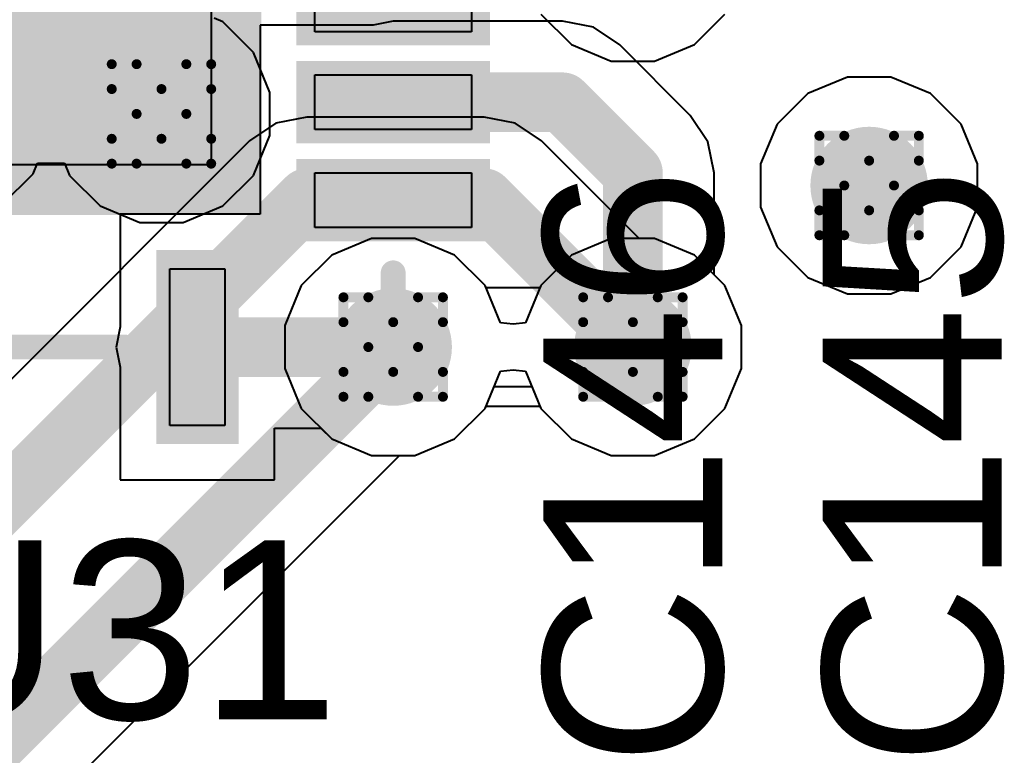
# Model space of a CAD drawing. Header units: inches. Extents: x -11 to 5379, y 0 to 5429.
# Drawn here: x 330.86 to 335.89, y 14.27 to 18.03 of the extents above; entities that cross this region are included whole.
import ezdxf

# ---------------------------------------------------------------- set-up
doc = ezdxf.new("R2010")
doc.units = ezdxf.units.IN
for name, color, linetype in [('Bottom Layer', 5, 'Continuous'), ('Drill Drawing', 1, 'Continuous'), ('GND', 16, 'Continuous'), ('PWR', 76, 'Continuous'), ('Top Layer', 1, 'Continuous'), ('Top Overlay', 2, 'Continuous'), ('Top Paste', 8, 'Continuous'), ('Top Solder', 216, 'Continuous'), ('Via Holes', 16, 'Continuous')]:
    doc.layers.add(name, color=color, linetype=linetype)
doc.styles.add('Arial', font='', dxfattribs={"height": 0.2})
doc.styles.get('Arial').set_extended_font_data('Arial')

# ---------------------------------------------------------------- blocks, each defined once
blk = doc.blocks.new('14_VQFN__3_5_3_5__95')
at = {"layer": 'Top Layer'}
for points in [[(-1.14, 2.1751), (-0.86, 2.1751), (-0.86, 1.3251), (-1.14, 1.3251)], [(-0.6399, 2.1751), (-0.3599, 2.1751), (-0.3599, 1.3251), (-0.6399, 1.3251)], [(-0.14, 2.1751), (0.14, 2.1751), (0.14, 1.3251), (-0.14, 1.3251)], [(0.3601, 2.1751), (0.6401, 2.1751), (0.6401, 1.3251), (0.3601, 1.3251)], [(0.86, 2.1751), (1.14, 2.1751), (1.14, 1.3251), (0.86, 1.3251)], [(1.025, -1.025), (-1.025, -1.025), (-1.025, 1.025), (1.025, 1.025)], [(-2.1751, 0.6101), (-2.1751, 0.8901), (-1.3251, 0.8901), (-1.3251, 0.6101)], [(2.1751, 0.8901), (2.1751, 0.6101), (1.3251, 0.6101), (1.3251, 0.8901)], [(-1.3251, -0.6101), (-1.3251, -0.8901), (-2.1751, -0.8901), (-2.1751, -0.6101)], [(2.1751, -0.6101), (2.1751, -0.8901), (1.3251, -0.8901), (1.3251, -0.6101)], [(-0.8585, -2.1751), (-1.1385, -2.1751), (-1.1385, -1.3251), (-0.8585, -1.3251)], [(-0.3583, -2.1751), (-0.6384, -2.1751), (-0.6384, -1.3251), (-0.3583, -1.3251)], [(0.1415, -2.1751), (-0.1385, -2.1751), (-0.1385, -1.3251), (0.1415, -1.3251)], [(0.6417, -2.1751), (0.3616, -2.1751), (0.3616, -1.3251), (0.6417, -1.3251)], [(1.1415, -2.1751), (0.8615, -2.1751), (0.8615, -1.3251), (1.1415, -1.3251)]]:
    blk.add_hatch(color=1, dxfattribs=at).paths.add_polyline_path(points)
at = {"layer": 'Top Solder'}
for points in [[(-1.21, 2.2451), (-0.79, 2.2451), (-0.79, 1.2551), (-1.21, 1.2551)], [(-0.7099, 2.2451), (-0.2899, 2.2451), (-0.2899, 1.2551), (-0.7099, 1.2551)], [(-0.21, 2.2451), (0.21, 2.2451), (0.21, 1.2551), (-0.21, 1.2551)], [(0.2901, 2.2451), (0.7101, 2.2451), (0.7101, 1.2551), (0.2901, 1.2551)], [(0.79, 2.2451), (1.21, 2.2451), (1.21, 1.2551), (0.79, 1.2551)], [(1.0758, -1.0758), (-1.0758, -1.0758), (-1.0758, 1.0758), (1.0758, 1.0758)], [(-2.2451, 0.5401), (-2.2451, 0.9601), (-1.2551, 0.9601), (-1.2551, 0.5401)], [(2.2451, 0.9601), (2.2451, 0.5401), (1.2551, 0.5401), (1.2551, 0.9601)], [(-1.2551, -0.5401), (-1.2551, -0.9601), (-2.2451, -0.9601), (-2.2451, -0.5401)], [(2.2451, -0.5401), (2.2451, -0.9601), (1.2551, -0.9601), (1.2551, -0.5401)], [(-0.7885, -2.2451), (-1.2085, -2.2451), (-1.2085, -1.2551), (-0.7885, -1.2551)], [(-0.2883, -2.2451), (-0.7084, -2.2451), (-0.7084, -1.2551), (-0.2883, -1.2551)], [(0.2115, -2.2451), (-0.2085, -2.2451), (-0.2085, -1.2551), (0.2115, -1.2551)], [(0.7117, -2.2451), (0.2916, -2.2451), (0.2916, -1.2551), (0.7117, -1.2551)], [(1.2115, -2.2451), (0.7915, -2.2451), (0.7915, -1.2551), (1.2115, -1.2551)]]:
    blk.add_hatch(color=216, dxfattribs=at).paths.add_polyline_path(points)
at = {"layer": 'Top Overlay'}
for points in [[(-1.75, 1.1212, 0.127, 0.127, 0), (-1.75, 1.75, 0.127, 0.127, 0)], [(-1.3711, 1.75, 0.127, 0.127, 0), (-1.75, 1.75, 0.127, 0.127, 0)], [(1.75, 1.75, 0.127, 0.127, 0), (1.3711, 1.75, 0.127, 0.127, 0)], [(1.75, 1.1212, 0.127, 0.127, 0), (1.75, 1.75, 0.127, 0.127, 0)], [(-1.75, -0.3768, 0.127, 0.127, 0), (-1.75, 0.3789, 0.127, 0.127, 0)], [(1.75, -0.3788, 0.127, 0.127, 0), (1.75, 0.3789, 0.127, 0.127, 0)], [(-2.2835, -0.7247, 0.127, 0.127, 0), (-2.3597, -0.6485, 0.127, 0.127, 0)], [(-2.3597, -0.8009, 0.127, 0.127, 0), (-2.3597, -0.6485, 0.127, 0.127, 0)], [(-2.3597, -0.8009, 0.127, 0.127, 0), (-2.2835, -0.7247, 0.127, 0.127, 0)], [(-1.75, -1.75, 0.127, 0.127, 0), (-1.75, -1.1191, 0.127, 0.127, 0)], [(1.75, -1.75, 0.127, 0.127, 0), (1.75, -1.1211, 0.127, 0.127, 0)], [(-1.7501, -1.7501, 0.127, 0.127, 0), (-1.75, -1.75, 0.127, 0.127, 0)], [(-1.3696, -1.7501, 0.127, 0.127, 0), (-1.7501, -1.7501, 0.127, 0.127, 0)], [(1.75, -1.7501, 0.127, 0.127, 0), (1.3727, -1.7501, 0.127, 0.127, 0)], [(1.75, -1.7501, 0.127, 0.127, 0), (1.75, -1.75, 0.127, 0.127, 0)]]:
    blk.add_lwpolyline(points, format="xyseb", dxfattribs=at)
for points in [[(-1.7818, 1.75, 0.0635, 0.0635, 1), (-1.7183, 1.75, 0.0635, 0.0635, 1)], [(-1.7818, 1.75, 0.0635, 0.0635, 1), (-1.7183, 1.75, 0.0635, 0.0635, 1)], [(-1.4029, 1.75, 0.0635, 0.0635, 1), (-1.3394, 1.75, 0.0635, 0.0635, 1)], [(1.3394, 1.75, 0.0635, 0.0635, 1), (1.4029, 1.75, 0.0635, 0.0635, 1)], [(1.7183, 1.75, 0.0635, 0.0635, 1), (1.7818, 1.75, 0.0635, 0.0635, 1)], [(1.7183, 1.75, 0.0635, 0.0635, 1), (1.7818, 1.75, 0.0635, 0.0635, 1)], [(-1.7818, 1.1212, 0.0635, 0.0635, 1), (-1.7183, 1.1212, 0.0635, 0.0635, 1)], [(1.7183, 1.1212, 0.0635, 0.0635, 1), (1.7818, 1.1212, 0.0635, 0.0635, 1)], [(-1.7818, 0.3789, 0.0635, 0.0635, 1), (-1.7183, 0.3789, 0.0635, 0.0635, 1)], [(1.7183, 0.3789, 0.0635, 0.0635, 1), (1.7818, 0.3789, 0.0635, 0.0635, 1)], [(-1.7818, -0.3768, 0.0635, 0.0635, 1), (-1.7183, -0.3768, 0.0635, 0.0635, 1)], [(1.7183, -0.3788, 0.0635, 0.0635, 1), (1.7818, -0.3788, 0.0635, 0.0635, 1)], [(-2.3914, -0.6485, 0.0635, 0.0635, 1), (-2.3279, -0.6485, 0.0635, 0.0635, 1)], [(-2.3914, -0.6485, 0.0635, 0.0635, 1), (-2.3279, -0.6485, 0.0635, 0.0635, 1)], [(-2.3152, -0.7247, 0.0635, 0.0635, 1), (-2.2517, -0.7247, 0.0635, 0.0635, 1)], [(-2.3152, -0.7247, 0.0635, 0.0635, 1), (-2.2517, -0.7247, 0.0635, 0.0635, 1)], [(-2.3914, -0.8009, 0.0635, 0.0635, 1), (-2.3279, -0.8009, 0.0635, 0.0635, 1)], [(-2.3914, -0.8009, 0.0635, 0.0635, 1), (-2.3279, -0.8009, 0.0635, 0.0635, 1)], [(-1.7818, -1.1191, 0.0635, 0.0635, 1), (-1.7183, -1.1191, 0.0635, 0.0635, 1)], [(1.7183, -1.1211, 0.0635, 0.0635, 1), (1.7818, -1.1211, 0.0635, 0.0635, 1)], [(-1.7818, -1.7501, 0.0635, 0.0635, 1), (-1.7183, -1.7501, 0.0635, 0.0635, 1)], [(-1.7818, -1.7501, 0.0635, 0.0635, 1), (-1.7183, -1.7501, 0.0635, 0.0635, 1)], [(-1.7818, -1.75, 0.0635, 0.0635, 1), (-1.7183, -1.75, 0.0635, 0.0635, 1)], [(-1.7818, -1.75, 0.0635, 0.0635, 1), (-1.7183, -1.75, 0.0635, 0.0635, 1)], [(-1.4014, -1.7501, 0.0635, 0.0635, 1), (-1.3379, -1.7501, 0.0635, 0.0635, 1)], [(1.3409, -1.7501, 0.0635, 0.0635, 1), (1.4044, -1.7501, 0.0635, 0.0635, 1)], [(1.7183, -1.75, 0.0635, 0.0635, 1), (1.7818, -1.75, 0.0635, 0.0635, 1)], [(1.7183, -1.75, 0.0635, 0.0635, 1), (1.7818, -1.75, 0.0635, 0.0635, 1)], [(1.7182, -1.7501, 0.0635, 0.0635, 1), (1.7817, -1.7501, 0.0635, 0.0635, 1)], [(1.7182, -1.7501, 0.0635, 0.0635, 1), (1.7817, -1.7501, 0.0635, 0.0635, 1)]]:
    blk.add_lwpolyline(points, format="xyseb", close=True, dxfattribs=at)
at = {"layer": 'Top Paste'}
for p, q in [((-1.14, 2.15), (-1.14, 2.15)), ((-1.14, 2.15), (-0.86, 2.15)), ((-1.14, 1.35), (-1.14, 2.15)), ((-0.86, 2.15), (-0.86, 1.35)), ((-0.64, 2.15), (-0.64, 2.15)), ((-0.64, 2.15), (-0.36, 2.15)), ((-0.64, 1.35), (-0.64, 2.15)), ((-0.36, 2.15), (-0.36, 1.35)), ((-0.14, 2.15), (-0.14, 2.15)), ((-0.14, 2.15), (0.14, 2.15)), ((-0.14, 1.35), (-0.14, 2.15)), ((0.14, 2.15), (0.14, 1.35)), ((0.36, 2.15), (0.36, 2.15)), ((0.36, 2.15), (0.64, 2.15)), ((0.36, 1.35), (0.36, 2.15)), ((0.64, 2.15), (0.64, 1.35)), ((0.86, 2.15), (0.86, 2.15)), ((0.86, 2.15), (1.14, 2.15)), ((0.86, 1.35), (0.86, 2.15)), ((1.14, 2.15), (1.14, 1.35)), ((-0.86, 1.35), (-1.14, 1.35)), ((-0.36, 1.35), (-0.64, 1.35)), ((0.14, 1.35), (-0.14, 1.35)), ((0.64, 1.35), (0.36, 1.35)), ((1.14, 1.35), (0.86, 1.35)), ((-2.15, 0.61), (-2.15, 0.89)), ((-2.15, 0.89), (-1.35, 0.89)), ((-1.35, 0.89), (-1.35, 0.61)), ((1.35, 0.61), (1.35, 0.89)), ((1.35, 0.89), (2.15, 0.89)), ((2.15, 0.89), (2.15, 0.89)), ((2.15, 0.89), (2.15, 0.61)), ((-0.82, -0.82), (-0.82, 0.82)), ((-0.82, 0.82), (0.82, 0.82)), ((0.82, 0.82), (0.82, -0.82)), ((-2.15, 0.61), (-2.15, 0.61)), ((-1.35, 0.61), (-2.15, 0.61)), ((2.15, 0.61), (1.35, 0.61)), ((-2.15, -0.8899), (-2.15, -0.6099)), ((-2.15, -0.6099), (-1.35, -0.6099)), ((-1.35, -0.6099), (-1.35, -0.6099)), ((-1.35, -0.6099), (-1.35, -0.8899)), ((1.35, -0.89), (1.35, -0.61)), ((1.35, -0.61), (2.15, -0.61)), ((2.15, -0.61), (2.15, -0.61)), ((2.15, -0.61), (2.15, -0.89)), ((0.82, -0.82), (-0.82, -0.82)), ((0.82, -0.82), (0.82, -0.82)), ((-1.35, -0.8899), (-2.15, -0.8899)), ((2.15, -0.89), (1.35, -0.89)), ((-1.1385, -2.15), (-1.1385, -1.35)), ((-1.1385, -1.35), (-0.8585, -1.35)), ((-0.8585, -1.35), (-0.8585, -2.15)), ((-0.6385, -2.15), (-0.6385, -1.35)), ((-0.6385, -1.35), (-0.3585, -1.35)), ((-0.3585, -1.35), (-0.3585, -2.15)), ((-0.1385, -2.15), (-0.1385, -1.35)), ((-0.1385, -1.35), (0.1415, -1.35)), ((0.1415, -1.35), (0.1415, -2.15)), ((0.3615, -2.15), (0.3615, -1.35)), ((0.3615, -1.35), (0.6415, -1.35)), ((0.6415, -1.35), (0.6415, -2.15)), ((0.8615, -2.15), (0.8615, -1.35)), ((0.8615, -1.35), (1.1415, -1.35)), ((1.1415, -1.35), (1.1415, -2.15)), ((-0.8585, -2.15), (-1.1385, -2.15)), ((-0.8585, -2.15), (-0.8585, -2.15)), ((-0.3585, -2.15), (-0.6385, -2.15)), ((-0.3585, -2.15), (-0.3585, -2.15)), ((0.1415, -2.15), (-0.1385, -2.15)), ((0.1415, -2.15), (0.1415, -2.15)), ((0.6415, -2.15), (0.3615, -2.15)), ((0.6415, -2.15), (0.6415, -2.15)), ((1.1415, -2.15), (0.8615, -2.15)), ((1.1415, -2.15), (1.1415, -2.15))]:
    blk.add_line(p, q, dxfattribs=at)

msp = doc.modelspace()

# ---------------------------------------------------------------- hatches: boundary and pattern name
at = {"layer": 'Bottom Layer'}
h = msp.add_hatch(color=5, dxfattribs=at)
edge = h.paths.add_edge_path()
edge.add_arc((331.5864, 17.5449), 0.3, 0, 360)
h = msp.add_hatch(color=5, dxfattribs=at)
edge = h.paths.add_edge_path()
edge.add_arc((335.2007, 17.1793), 0.3, 0, 360)
h = msp.add_hatch(color=5, dxfattribs=at)
edge = h.paths.add_edge_path()
edge.add_arc((332.7699, 16.3544), 0.3, 0, 360)
h = msp.add_hatch(color=5, dxfattribs=at)
edge = h.paths.add_edge_path()
edge.add_arc((333.9942, 16.3544), 0.3, 0, 360)
at = {"layer": 'GND'}
h = msp.add_hatch(color=16, dxfattribs=at)
edge = h.paths.add_edge_path()
edge.add_arc((331.5864, 17.5449), 0.3, 0, 360)
h = msp.add_hatch(color=16, dxfattribs=at)
edge = h.paths.add_edge_path()
edge.add_arc((335.2007, 17.1793), 0.3, 0, 360)
h = msp.add_hatch(color=16, dxfattribs=at)
edge = h.paths.add_edge_path()
edge.add_arc((332.7699, 16.3544), 0.3, 0, 360)
h = msp.add_hatch(color=16, dxfattribs=at)
edge = h.paths.add_edge_path()
edge.add_arc((333.9942, 16.3544), 0.3, 0, 360)
at = {"layer": 'PWR'}
h = msp.add_hatch(color=76, dxfattribs=at)
edge = h.paths.add_edge_path()
edge.add_arc((331.5864, 17.5449), 0.3, 0, 360)
h = msp.add_hatch(color=76, dxfattribs=at)
edge = h.paths.add_edge_path()
edge.add_arc((335.2007, 17.1793), 0.3, 0, 360)
h = msp.add_hatch(color=76, dxfattribs=at)
edge = h.paths.add_edge_path()
edge.add_arc((332.7699, 16.3544), 0.3, 0, 360)
h = msp.add_hatch(color=76, dxfattribs=at)
edge = h.paths.add_edge_path()
edge.add_arc((333.9942, 16.3544), 0.3, 0, 360)
at = {"layer": 'Top Layer'}
h = msp.add_hatch(color=1, dxfattribs=at)
edge = h.paths.add_edge_path()
edge.add_arc((331.5864, 17.5449), 0.3, 0, 360)
h = msp.add_hatch(color=1, dxfattribs=at)
edge = h.paths.add_edge_path()
edge.add_arc((335.2007, 17.1793), 0.3, 0, 360)
h = msp.add_hatch(color=1, dxfattribs=at)
edge = h.paths.add_edge_path()
edge.add_arc((332.7699, 16.3544), 0.3, 0, 360)
h = msp.add_hatch(color=1, dxfattribs=at)
edge = h.paths.add_edge_path()
edge.add_arc((333.9942, 16.3544), 0.3, 0, 360)
at = {"layer": 'Via Holes'}
h = msp.add_hatch(color=7, dxfattribs=at)
edge = h.paths.add_edge_path()
edge.add_arc((331.5864, 17.5449), 0.15, 0, 360)
h = msp.add_hatch(color=7, dxfattribs=at)
edge = h.paths.add_edge_path()
edge.add_arc((335.2007, 17.1793), 0.15, 0, 360)
h = msp.add_hatch(color=7, dxfattribs=at)
edge = h.paths.add_edge_path()
edge.add_arc((332.7699, 16.3544), 0.15, 0, 360)
h = msp.add_hatch(color=7, dxfattribs=at)
edge = h.paths.add_edge_path()
edge.add_arc((333.9942, 16.3544), 0.15, 0, 360)

# ---------------------------------------------------------------- linework, layer by layer
at = {"layer": 'Bottom Layer'}
for p, q in [((332.3293, 17.5287), (332.1707, 17.4972)), ((333.2343, 17.5287), (332.3293, 17.5287)), ((333.3929, 17.4972), (333.2343, 17.5287)), ((332.1707, 17.4972), (332.0363, 17.4074)), ((333.5273, 17.4074), (333.3929, 17.4972)), ((332.0363, 17.4074), (329.988, 15.3591)), ((334.0262, 16.9084), (333.5273, 17.4074)), ((334.1044, 16.9084), (334.0262, 16.9084)), ((334.308, 16.8241), (334.1044, 16.9084)), ((334.4639, 16.6683), (334.308, 16.8241)), ((334.5482, 16.4646), (334.4639, 16.6683)), ((334.5482, 16.2442), (334.5482, 16.4646)), ((334.4639, 16.0406), (334.5482, 16.2442)), ((333.2395, 16.0406), (333.2858, 16.1524)), ((333.2858, 16.1524), (333.4783, 16.1524)), ((333.4783, 16.1524), (333.5246, 16.0406)), ((333.0837, 15.8848), (333.2395, 16.0406)), ((333.5246, 16.0406), (333.6804, 15.8848)), ((334.308, 15.8848), (334.4639, 16.0406)), ((332.8801, 15.8004), (333.0837, 15.8848)), ((333.6804, 15.8848), (333.884, 15.8004)), ((334.1044, 15.8004), (334.308, 15.8848)), ((330.5387, 13.5373), (332.8019, 15.8004)), ((332.8019, 15.8004), (332.8801, 15.8004)), ((333.884, 15.8004), (334.1044, 15.8004))]:
    msp.add_line(p, q, dxfattribs=at)
for points in [[(329.7305, 14.5156, 0.3048, 0.3048, 0), (332.3293, 17.1144, 0.3048, 0.3048, 0)], [(332.3293, 17.1144, 0.3048, 0.3048, 0), (333.2343, 17.1144, 0.3048, 0.3048, 0)], [(333.2343, 17.1144, 0.3048, 0.3048, 0), (333.9942, 16.3544, 0.3048, 0.3048, 0)], [(330.2457, 13.8303, 0.3048, 0.3048, 0), (332.7699, 16.3544, 0.3048, 0.3048, 0)]]:
    msp.add_lwpolyline(points, format="xyseb", dxfattribs=at)
for points in [[(332.2531, 17.1144, 0.1524, 0.1524, 1), (332.4055, 17.1144, 0.1524, 0.1524, 1)], [(332.2531, 17.1144, 0.1524, 0.1524, 1), (332.4055, 17.1144, 0.1524, 0.1524, 1)], [(333.1581, 17.1144, 0.1524, 0.1524, 1), (333.3105, 17.1144, 0.1524, 0.1524, 1)], [(333.1581, 17.1144, 0.1524, 0.1524, 1), (333.3105, 17.1144, 0.1524, 0.1524, 1)], [(332.6937, 16.3544, 0.1524, 0.1524, 1), (332.8461, 16.3544, 0.1524, 0.1524, 1)], [(333.918, 16.3544, 0.1524, 0.1524, 1), (334.0704, 16.3544, 0.1524, 0.1524, 1)]]:
    msp.add_lwpolyline(points, format="xyseb", close=True, dxfattribs=at)
at = {"layer": 'Drill Drawing'}
for points in [[(331.3324, 17.6719, 0.0508, 0.0508, 0), (331.3324, 17.7989, 0.0508, 0.0508, 0)], [(331.3324, 17.7989, 0.0508, 0.0508, 0), (331.4594, 17.7989, 0.0508, 0.0508, 0)], [(331.4594, 17.7989, 0.0508, 0.0508, 0), (331.5864, 17.6719, 0.0508, 0.0508, 0)], [(331.5864, 17.6719, 0.0508, 0.0508, 0), (331.7134, 17.7989, 0.0508, 0.0508, 0)], [(331.7134, 17.7989, 0.0508, 0.0508, 0), (331.8404, 17.7989, 0.0508, 0.0508, 0)], [(331.8404, 17.6719, 0.0508, 0.0508, 0), (331.8404, 17.7989, 0.0508, 0.0508, 0)], [(331.3324, 17.6719, 0.0508, 0.0508, 0), (331.4594, 17.5449, 0.0508, 0.0508, 0)], [(331.7134, 17.5449, 0.0508, 0.0508, 0), (331.8404, 17.6719, 0.0508, 0.0508, 0)], [(331.3324, 17.4179, 0.0508, 0.0508, 0), (331.4594, 17.5449, 0.0508, 0.0508, 0)], [(331.7134, 17.5449, 0.0508, 0.0508, 0), (331.8404, 17.4179, 0.0508, 0.0508, 0)], [(334.9467, 17.3063, 0.0508, 0.0508, 0), (334.9467, 17.4333, 0.0508, 0.0508, 0)], [(334.9467, 17.4333, 0.0508, 0.0508, 0), (335.0737, 17.4333, 0.0508, 0.0508, 0)], [(335.0737, 17.4333, 0.0508, 0.0508, 0), (335.2007, 17.3063, 0.0508, 0.0508, 0)], [(335.2007, 17.3063, 0.0508, 0.0508, 0), (335.3277, 17.4333, 0.0508, 0.0508, 0)], [(335.3277, 17.4333, 0.0508, 0.0508, 0), (335.4547, 17.4333, 0.0508, 0.0508, 0)], [(335.4547, 17.3063, 0.0508, 0.0508, 0), (335.4547, 17.4333, 0.0508, 0.0508, 0)], [(331.3324, 17.2909, 0.0508, 0.0508, 0), (331.3324, 17.4179, 0.0508, 0.0508, 0)], [(331.4594, 17.2909, 0.0508, 0.0508, 0), (331.5864, 17.4179, 0.0508, 0.0508, 0)], [(331.5864, 17.4179, 0.0508, 0.0508, 0), (331.7134, 17.2909, 0.0508, 0.0508, 0)], [(331.8404, 17.2909, 0.0508, 0.0508, 0), (331.8404, 17.4179, 0.0508, 0.0508, 0)], [(331.3324, 17.2909, 0.0508, 0.0508, 0), (331.4594, 17.2909, 0.0508, 0.0508, 0)], [(331.7134, 17.2909, 0.0508, 0.0508, 0), (331.8404, 17.2909, 0.0508, 0.0508, 0)], [(334.9467, 17.3063, 0.0508, 0.0508, 0), (335.0737, 17.1793, 0.0508, 0.0508, 0)], [(335.3277, 17.1793, 0.0508, 0.0508, 0), (335.4547, 17.3063, 0.0508, 0.0508, 0)], [(334.9467, 17.0523, 0.0508, 0.0508, 0), (335.0737, 17.1793, 0.0508, 0.0508, 0)], [(335.3277, 17.1793, 0.0508, 0.0508, 0), (335.4547, 17.0523, 0.0508, 0.0508, 0)], [(334.9467, 16.9253, 0.0508, 0.0508, 0), (334.9467, 17.0523, 0.0508, 0.0508, 0)], [(335.0737, 16.9253, 0.0508, 0.0508, 0), (335.2007, 17.0523, 0.0508, 0.0508, 0)], [(335.2007, 17.0523, 0.0508, 0.0508, 0), (335.3277, 16.9253, 0.0508, 0.0508, 0)], [(335.4547, 16.9253, 0.0508, 0.0508, 0), (335.4547, 17.0523, 0.0508, 0.0508, 0)], [(334.9467, 16.9253, 0.0508, 0.0508, 0), (335.0737, 16.9253, 0.0508, 0.0508, 0)], [(335.3277, 16.9253, 0.0508, 0.0508, 0), (335.4547, 16.9253, 0.0508, 0.0508, 0)], [(332.5159, 16.4814, 0.0508, 0.0508, 0), (332.5159, 16.6084, 0.0508, 0.0508, 0)], [(332.5159, 16.6084, 0.0508, 0.0508, 0), (332.6429, 16.6084, 0.0508, 0.0508, 0)], [(332.6429, 16.6084, 0.0508, 0.0508, 0), (332.7699, 16.4814, 0.0508, 0.0508, 0)], [(332.7699, 16.4814, 0.0508, 0.0508, 0), (332.8969, 16.6084, 0.0508, 0.0508, 0)], [(332.8969, 16.6084, 0.0508, 0.0508, 0), (333.0239, 16.6084, 0.0508, 0.0508, 0)], [(333.0239, 16.4814, 0.0508, 0.0508, 0), (333.0239, 16.6084, 0.0508, 0.0508, 0)], [(333.7402, 16.4814, 0.0508, 0.0508, 0), (333.7402, 16.6084, 0.0508, 0.0508, 0)], [(333.7402, 16.6084, 0.0508, 0.0508, 0), (333.8672, 16.6084, 0.0508, 0.0508, 0)], [(333.8672, 16.6084, 0.0508, 0.0508, 0), (333.9942, 16.4814, 0.0508, 0.0508, 0)], [(333.9942, 16.4814, 0.0508, 0.0508, 0), (334.1212, 16.6084, 0.0508, 0.0508, 0)], [(334.1212, 16.6084, 0.0508, 0.0508, 0), (334.2482, 16.6084, 0.0508, 0.0508, 0)], [(334.2482, 16.4814, 0.0508, 0.0508, 0), (334.2482, 16.6084, 0.0508, 0.0508, 0)], [(332.5159, 16.4814, 0.0508, 0.0508, 0), (332.6429, 16.3544, 0.0508, 0.0508, 0)], [(332.8969, 16.3544, 0.0508, 0.0508, 0), (333.0239, 16.4814, 0.0508, 0.0508, 0)], [(333.7402, 16.4814, 0.0508, 0.0508, 0), (333.8672, 16.3544, 0.0508, 0.0508, 0)], [(334.1212, 16.3544, 0.0508, 0.0508, 0), (334.2482, 16.4814, 0.0508, 0.0508, 0)], [(332.5159, 16.2274, 0.0508, 0.0508, 0), (332.6429, 16.3544, 0.0508, 0.0508, 0)], [(332.8969, 16.3544, 0.0508, 0.0508, 0), (333.0239, 16.2274, 0.0508, 0.0508, 0)], [(333.7402, 16.2274, 0.0508, 0.0508, 0), (333.8672, 16.3544, 0.0508, 0.0508, 0)], [(334.1212, 16.3544, 0.0508, 0.0508, 0), (334.2482, 16.2274, 0.0508, 0.0508, 0)], [(332.5159, 16.1004, 0.0508, 0.0508, 0), (332.5159, 16.2274, 0.0508, 0.0508, 0)], [(332.6429, 16.1004, 0.0508, 0.0508, 0), (332.7699, 16.2274, 0.0508, 0.0508, 0)], [(332.7699, 16.2274, 0.0508, 0.0508, 0), (332.8969, 16.1004, 0.0508, 0.0508, 0)], [(333.0239, 16.1004, 0.0508, 0.0508, 0), (333.0239, 16.2274, 0.0508, 0.0508, 0)], [(333.7402, 16.1004, 0.0508, 0.0508, 0), (333.7402, 16.2274, 0.0508, 0.0508, 0)], [(333.8672, 16.1004, 0.0508, 0.0508, 0), (333.9942, 16.2274, 0.0508, 0.0508, 0)], [(333.9942, 16.2274, 0.0508, 0.0508, 0), (334.1212, 16.1004, 0.0508, 0.0508, 0)], [(334.2482, 16.1004, 0.0508, 0.0508, 0), (334.2482, 16.2274, 0.0508, 0.0508, 0)], [(332.5159, 16.1004, 0.0508, 0.0508, 0), (332.6429, 16.1004, 0.0508, 0.0508, 0)], [(332.8969, 16.1004, 0.0508, 0.0508, 0), (333.0239, 16.1004, 0.0508, 0.0508, 0)], [(333.7402, 16.1004, 0.0508, 0.0508, 0), (333.8672, 16.1004, 0.0508, 0.0508, 0)], [(334.1212, 16.1004, 0.0508, 0.0508, 0), (334.2482, 16.1004, 0.0508, 0.0508, 0)]]:
    msp.add_lwpolyline(points, format="xyseb", dxfattribs=at)
for points in [[(331.3197, 17.7989, 0.0254, 0.0254, 1), (331.3451, 17.7989, 0.0254, 0.0254, 1)], [(331.3197, 17.7989, 0.0254, 0.0254, 1), (331.3451, 17.7989, 0.0254, 0.0254, 1)], [(331.4467, 17.7989, 0.0254, 0.0254, 1), (331.4721, 17.7989, 0.0254, 0.0254, 1)], [(331.4467, 17.7989, 0.0254, 0.0254, 1), (331.4721, 17.7989, 0.0254, 0.0254, 1)], [(331.7007, 17.7989, 0.0254, 0.0254, 1), (331.7261, 17.7989, 0.0254, 0.0254, 1)], [(331.7007, 17.7989, 0.0254, 0.0254, 1), (331.7261, 17.7989, 0.0254, 0.0254, 1)], [(331.8277, 17.7989, 0.0254, 0.0254, 1), (331.8531, 17.7989, 0.0254, 0.0254, 1)], [(331.8277, 17.7989, 0.0254, 0.0254, 1), (331.8531, 17.7989, 0.0254, 0.0254, 1)], [(331.3197, 17.6719, 0.0254, 0.0254, 1), (331.3451, 17.6719, 0.0254, 0.0254, 1)], [(331.3197, 17.6719, 0.0254, 0.0254, 1), (331.3451, 17.6719, 0.0254, 0.0254, 1)], [(331.5737, 17.6719, 0.0254, 0.0254, 1), (331.5991, 17.6719, 0.0254, 0.0254, 1)], [(331.5737, 17.6719, 0.0254, 0.0254, 1), (331.5991, 17.6719, 0.0254, 0.0254, 1)], [(331.8277, 17.6719, 0.0254, 0.0254, 1), (331.8531, 17.6719, 0.0254, 0.0254, 1)], [(331.8277, 17.6719, 0.0254, 0.0254, 1), (331.8531, 17.6719, 0.0254, 0.0254, 1)], [(331.4467, 17.5449, 0.0254, 0.0254, 1), (331.4721, 17.5449, 0.0254, 0.0254, 1)], [(331.4467, 17.5449, 0.0254, 0.0254, 1), (331.4721, 17.5449, 0.0254, 0.0254, 1)], [(331.7007, 17.5449, 0.0254, 0.0254, 1), (331.7261, 17.5449, 0.0254, 0.0254, 1)], [(331.7007, 17.5449, 0.0254, 0.0254, 1), (331.7261, 17.5449, 0.0254, 0.0254, 1)], [(334.934, 17.4333, 0.0254, 0.0254, 1), (334.9594, 17.4333, 0.0254, 0.0254, 1)], [(334.934, 17.4333, 0.0254, 0.0254, 1), (334.9594, 17.4333, 0.0254, 0.0254, 1)], [(335.061, 17.4333, 0.0254, 0.0254, 1), (335.0864, 17.4333, 0.0254, 0.0254, 1)], [(335.061, 17.4333, 0.0254, 0.0254, 1), (335.0864, 17.4333, 0.0254, 0.0254, 1)], [(335.315, 17.4333, 0.0254, 0.0254, 1), (335.3404, 17.4333, 0.0254, 0.0254, 1)], [(335.315, 17.4333, 0.0254, 0.0254, 1), (335.3404, 17.4333, 0.0254, 0.0254, 1)], [(335.442, 17.4333, 0.0254, 0.0254, 1), (335.4674, 17.4333, 0.0254, 0.0254, 1)], [(335.442, 17.4333, 0.0254, 0.0254, 1), (335.4674, 17.4333, 0.0254, 0.0254, 1)], [(331.3197, 17.4179, 0.0254, 0.0254, 1), (331.3451, 17.4179, 0.0254, 0.0254, 1)], [(331.3197, 17.4179, 0.0254, 0.0254, 1), (331.3451, 17.4179, 0.0254, 0.0254, 1)], [(331.5737, 17.4179, 0.0254, 0.0254, 1), (331.5991, 17.4179, 0.0254, 0.0254, 1)], [(331.5737, 17.4179, 0.0254, 0.0254, 1), (331.5991, 17.4179, 0.0254, 0.0254, 1)], [(331.8277, 17.4179, 0.0254, 0.0254, 1), (331.8531, 17.4179, 0.0254, 0.0254, 1)], [(331.8277, 17.4179, 0.0254, 0.0254, 1), (331.8531, 17.4179, 0.0254, 0.0254, 1)], [(331.3197, 17.2909, 0.0254, 0.0254, 1), (331.3451, 17.2909, 0.0254, 0.0254, 1)], [(331.3197, 17.2909, 0.0254, 0.0254, 1), (331.3451, 17.2909, 0.0254, 0.0254, 1)], [(331.4467, 17.2909, 0.0254, 0.0254, 1), (331.4721, 17.2909, 0.0254, 0.0254, 1)], [(331.4467, 17.2909, 0.0254, 0.0254, 1), (331.4721, 17.2909, 0.0254, 0.0254, 1)], [(331.7007, 17.2909, 0.0254, 0.0254, 1), (331.7261, 17.2909, 0.0254, 0.0254, 1)], [(331.7007, 17.2909, 0.0254, 0.0254, 1), (331.7261, 17.2909, 0.0254, 0.0254, 1)], [(331.8277, 17.2909, 0.0254, 0.0254, 1), (331.8531, 17.2909, 0.0254, 0.0254, 1)], [(331.8277, 17.2909, 0.0254, 0.0254, 1), (331.8531, 17.2909, 0.0254, 0.0254, 1)], [(334.934, 17.3063, 0.0254, 0.0254, 1), (334.9594, 17.3063, 0.0254, 0.0254, 1)], [(334.934, 17.3063, 0.0254, 0.0254, 1), (334.9594, 17.3063, 0.0254, 0.0254, 1)], [(335.188, 17.3063, 0.0254, 0.0254, 1), (335.2134, 17.3063, 0.0254, 0.0254, 1)], [(335.188, 17.3063, 0.0254, 0.0254, 1), (335.2134, 17.3063, 0.0254, 0.0254, 1)], [(335.442, 17.3063, 0.0254, 0.0254, 1), (335.4674, 17.3063, 0.0254, 0.0254, 1)], [(335.442, 17.3063, 0.0254, 0.0254, 1), (335.4674, 17.3063, 0.0254, 0.0254, 1)], [(335.061, 17.1793, 0.0254, 0.0254, 1), (335.0864, 17.1793, 0.0254, 0.0254, 1)], [(335.061, 17.1793, 0.0254, 0.0254, 1), (335.0864, 17.1793, 0.0254, 0.0254, 1)], [(335.315, 17.1793, 0.0254, 0.0254, 1), (335.3404, 17.1793, 0.0254, 0.0254, 1)], [(335.315, 17.1793, 0.0254, 0.0254, 1), (335.3404, 17.1793, 0.0254, 0.0254, 1)], [(334.934, 17.0523, 0.0254, 0.0254, 1), (334.9594, 17.0523, 0.0254, 0.0254, 1)], [(334.934, 17.0523, 0.0254, 0.0254, 1), (334.9594, 17.0523, 0.0254, 0.0254, 1)], [(335.188, 17.0523, 0.0254, 0.0254, 1), (335.2134, 17.0523, 0.0254, 0.0254, 1)], [(335.188, 17.0523, 0.0254, 0.0254, 1), (335.2134, 17.0523, 0.0254, 0.0254, 1)], [(335.442, 17.0523, 0.0254, 0.0254, 1), (335.4674, 17.0523, 0.0254, 0.0254, 1)], [(335.442, 17.0523, 0.0254, 0.0254, 1), (335.4674, 17.0523, 0.0254, 0.0254, 1)], [(334.934, 16.9253, 0.0254, 0.0254, 1), (334.9594, 16.9253, 0.0254, 0.0254, 1)], [(334.934, 16.9253, 0.0254, 0.0254, 1), (334.9594, 16.9253, 0.0254, 0.0254, 1)], [(335.061, 16.9253, 0.0254, 0.0254, 1), (335.0864, 16.9253, 0.0254, 0.0254, 1)], [(335.061, 16.9253, 0.0254, 0.0254, 1), (335.0864, 16.9253, 0.0254, 0.0254, 1)], [(335.315, 16.9253, 0.0254, 0.0254, 1), (335.3404, 16.9253, 0.0254, 0.0254, 1)], [(335.315, 16.9253, 0.0254, 0.0254, 1), (335.3404, 16.9253, 0.0254, 0.0254, 1)], [(335.442, 16.9253, 0.0254, 0.0254, 1), (335.4674, 16.9253, 0.0254, 0.0254, 1)], [(335.442, 16.9253, 0.0254, 0.0254, 1), (335.4674, 16.9253, 0.0254, 0.0254, 1)], [(332.5032, 16.6084, 0.0254, 0.0254, 1), (332.5286, 16.6084, 0.0254, 0.0254, 1)], [(332.5032, 16.6084, 0.0254, 0.0254, 1), (332.5286, 16.6084, 0.0254, 0.0254, 1)], [(332.6302, 16.6084, 0.0254, 0.0254, 1), (332.6556, 16.6084, 0.0254, 0.0254, 1)], [(332.6302, 16.6084, 0.0254, 0.0254, 1), (332.6556, 16.6084, 0.0254, 0.0254, 1)], [(332.8842, 16.6084, 0.0254, 0.0254, 1), (332.9096, 16.6084, 0.0254, 0.0254, 1)], [(332.8842, 16.6084, 0.0254, 0.0254, 1), (332.9096, 16.6084, 0.0254, 0.0254, 1)], [(333.0112, 16.6084, 0.0254, 0.0254, 1), (333.0366, 16.6084, 0.0254, 0.0254, 1)], [(333.0112, 16.6084, 0.0254, 0.0254, 1), (333.0366, 16.6084, 0.0254, 0.0254, 1)], [(333.7275, 16.6084, 0.0254, 0.0254, 1), (333.7529, 16.6084, 0.0254, 0.0254, 1)], [(333.7275, 16.6084, 0.0254, 0.0254, 1), (333.7529, 16.6084, 0.0254, 0.0254, 1)], [(333.8545, 16.6084, 0.0254, 0.0254, 1), (333.8799, 16.6084, 0.0254, 0.0254, 1)], [(333.8545, 16.6084, 0.0254, 0.0254, 1), (333.8799, 16.6084, 0.0254, 0.0254, 1)], [(334.1085, 16.6084, 0.0254, 0.0254, 1), (334.1339, 16.6084, 0.0254, 0.0254, 1)], [(334.1085, 16.6084, 0.0254, 0.0254, 1), (334.1339, 16.6084, 0.0254, 0.0254, 1)], [(334.2355, 16.6084, 0.0254, 0.0254, 1), (334.2609, 16.6084, 0.0254, 0.0254, 1)], [(334.2355, 16.6084, 0.0254, 0.0254, 1), (334.2609, 16.6084, 0.0254, 0.0254, 1)], [(332.5032, 16.4814, 0.0254, 0.0254, 1), (332.5286, 16.4814, 0.0254, 0.0254, 1)], [(332.5032, 16.4814, 0.0254, 0.0254, 1), (332.5286, 16.4814, 0.0254, 0.0254, 1)], [(332.7572, 16.4814, 0.0254, 0.0254, 1), (332.7826, 16.4814, 0.0254, 0.0254, 1)], [(332.7572, 16.4814, 0.0254, 0.0254, 1), (332.7826, 16.4814, 0.0254, 0.0254, 1)], [(333.0112, 16.4814, 0.0254, 0.0254, 1), (333.0366, 16.4814, 0.0254, 0.0254, 1)], [(333.0112, 16.4814, 0.0254, 0.0254, 1), (333.0366, 16.4814, 0.0254, 0.0254, 1)], [(333.7275, 16.4814, 0.0254, 0.0254, 1), (333.7529, 16.4814, 0.0254, 0.0254, 1)], [(333.7275, 16.4814, 0.0254, 0.0254, 1), (333.7529, 16.4814, 0.0254, 0.0254, 1)], [(333.9815, 16.4814, 0.0254, 0.0254, 1), (334.0069, 16.4814, 0.0254, 0.0254, 1)], [(333.9815, 16.4814, 0.0254, 0.0254, 1), (334.0069, 16.4814, 0.0254, 0.0254, 1)], [(334.2355, 16.4814, 0.0254, 0.0254, 1), (334.2609, 16.4814, 0.0254, 0.0254, 1)], [(334.2355, 16.4814, 0.0254, 0.0254, 1), (334.2609, 16.4814, 0.0254, 0.0254, 1)], [(332.6302, 16.3544, 0.0254, 0.0254, 1), (332.6556, 16.3544, 0.0254, 0.0254, 1)], [(332.6302, 16.3544, 0.0254, 0.0254, 1), (332.6556, 16.3544, 0.0254, 0.0254, 1)], [(332.8842, 16.3544, 0.0254, 0.0254, 1), (332.9096, 16.3544, 0.0254, 0.0254, 1)], [(332.8842, 16.3544, 0.0254, 0.0254, 1), (332.9096, 16.3544, 0.0254, 0.0254, 1)], [(333.8545, 16.3544, 0.0254, 0.0254, 1), (333.8799, 16.3544, 0.0254, 0.0254, 1)], [(333.8545, 16.3544, 0.0254, 0.0254, 1), (333.8799, 16.3544, 0.0254, 0.0254, 1)], [(334.1085, 16.3544, 0.0254, 0.0254, 1), (334.1339, 16.3544, 0.0254, 0.0254, 1)], [(334.1085, 16.3544, 0.0254, 0.0254, 1), (334.1339, 16.3544, 0.0254, 0.0254, 1)], [(332.5032, 16.2274, 0.0254, 0.0254, 1), (332.5286, 16.2274, 0.0254, 0.0254, 1)], [(332.5032, 16.2274, 0.0254, 0.0254, 1), (332.5286, 16.2274, 0.0254, 0.0254, 1)], [(332.7572, 16.2274, 0.0254, 0.0254, 1), (332.7826, 16.2274, 0.0254, 0.0254, 1)], [(332.7572, 16.2274, 0.0254, 0.0254, 1), (332.7826, 16.2274, 0.0254, 0.0254, 1)], [(333.0112, 16.2274, 0.0254, 0.0254, 1), (333.0366, 16.2274, 0.0254, 0.0254, 1)], [(333.0112, 16.2274, 0.0254, 0.0254, 1), (333.0366, 16.2274, 0.0254, 0.0254, 1)], [(333.7275, 16.2274, 0.0254, 0.0254, 1), (333.7529, 16.2274, 0.0254, 0.0254, 1)], [(333.7275, 16.2274, 0.0254, 0.0254, 1), (333.7529, 16.2274, 0.0254, 0.0254, 1)], [(333.9815, 16.2274, 0.0254, 0.0254, 1), (334.0069, 16.2274, 0.0254, 0.0254, 1)], [(333.9815, 16.2274, 0.0254, 0.0254, 1), (334.0069, 16.2274, 0.0254, 0.0254, 1)], [(334.2355, 16.2274, 0.0254, 0.0254, 1), (334.2609, 16.2274, 0.0254, 0.0254, 1)], [(334.2355, 16.2274, 0.0254, 0.0254, 1), (334.2609, 16.2274, 0.0254, 0.0254, 1)], [(332.5032, 16.1004, 0.0254, 0.0254, 1), (332.5286, 16.1004, 0.0254, 0.0254, 1)], [(332.5032, 16.1004, 0.0254, 0.0254, 1), (332.5286, 16.1004, 0.0254, 0.0254, 1)], [(332.6302, 16.1004, 0.0254, 0.0254, 1), (332.6556, 16.1004, 0.0254, 0.0254, 1)], [(332.6302, 16.1004, 0.0254, 0.0254, 1), (332.6556, 16.1004, 0.0254, 0.0254, 1)], [(332.8842, 16.1004, 0.0254, 0.0254, 1), (332.9096, 16.1004, 0.0254, 0.0254, 1)], [(332.8842, 16.1004, 0.0254, 0.0254, 1), (332.9096, 16.1004, 0.0254, 0.0254, 1)], [(333.0112, 16.1004, 0.0254, 0.0254, 1), (333.0366, 16.1004, 0.0254, 0.0254, 1)], [(333.0112, 16.1004, 0.0254, 0.0254, 1), (333.0366, 16.1004, 0.0254, 0.0254, 1)], [(333.7275, 16.1004, 0.0254, 0.0254, 1), (333.7529, 16.1004, 0.0254, 0.0254, 1)], [(333.7275, 16.1004, 0.0254, 0.0254, 1), (333.7529, 16.1004, 0.0254, 0.0254, 1)], [(333.8545, 16.1004, 0.0254, 0.0254, 1), (333.8799, 16.1004, 0.0254, 0.0254, 1)], [(333.8545, 16.1004, 0.0254, 0.0254, 1), (333.8799, 16.1004, 0.0254, 0.0254, 1)], [(334.1085, 16.1004, 0.0254, 0.0254, 1), (334.1339, 16.1004, 0.0254, 0.0254, 1)], [(334.1085, 16.1004, 0.0254, 0.0254, 1), (334.1339, 16.1004, 0.0254, 0.0254, 1)], [(334.2355, 16.1004, 0.0254, 0.0254, 1), (334.2609, 16.1004, 0.0254, 0.0254, 1)], [(334.2355, 16.1004, 0.0254, 0.0254, 1), (334.2609, 16.1004, 0.0254, 0.0254, 1)]]:
    msp.add_lwpolyline(points, format="xyseb", close=True, dxfattribs=at)
at = {"layer": 'GND'}
for p, q in [((332.6597, 16.9084), (332.456, 16.8241)), ((332.8801, 16.9084), (332.6597, 16.9084)), ((333.0837, 16.8241), (332.8801, 16.9084)), ((333.884, 16.9084), (333.6804, 16.8241)), ((334.1044, 16.9084), (333.884, 16.9084)), ((334.308, 16.8241), (334.1044, 16.9084)), ((332.456, 16.8241), (332.3002, 16.6683)), ((333.2395, 16.6683), (333.0837, 16.8241)), ((333.6804, 16.8241), (333.5246, 16.6683)), ((334.4639, 16.6683), (334.308, 16.8241)), ((332.3002, 16.6683), (332.2159, 16.4646)), ((333.2446, 16.656), (333.2395, 16.6683)), ((333.5195, 16.656), (333.2446, 16.656)), ((333.5246, 16.6683), (333.5195, 16.656)), ((334.5482, 16.4646), (334.4639, 16.6683)), ((332.2159, 16.4646), (332.2159, 16.2442)), ((334.5482, 16.2442), (334.5482, 16.4646)), ((332.2159, 16.2442), (332.3002, 16.0406)), ((334.4639, 16.0406), (334.5482, 16.2442)), ((333.2395, 16.0406), (333.2446, 16.0528)), ((333.2446, 16.0528), (333.5195, 16.0528)), ((333.5195, 16.0528), (333.5246, 16.0406)), ((332.3002, 16.0406), (332.456, 15.8848)), ((333.0837, 15.8848), (333.2395, 16.0406)), ((333.5246, 16.0406), (333.6804, 15.8848)), ((334.308, 15.8848), (334.4639, 16.0406)), ((332.456, 15.8848), (332.6597, 15.8004)), ((332.8801, 15.8004), (333.0837, 15.8848)), ((333.6804, 15.8848), (333.884, 15.8004)), ((334.1044, 15.8004), (334.308, 15.8848)), ((332.6597, 15.8004), (332.8801, 15.8004)), ((333.884, 15.8004), (334.1044, 15.8004))]:
    msp.add_line(p, q, dxfattribs=at)
at = {"layer": 'PWR'}
for p, q in [((333.5246, 18.0548), (333.6804, 17.899)), ((334.308, 17.899), (334.4639, 18.0548)), ((331.9003, 18.0146), (331.8547, 18.0335)), ((332.0561, 17.8587), (331.9003, 18.0146)), ((332.1404, 17.6551), (332.0561, 17.8587)), ((333.6804, 17.899), (333.884, 17.8147)), ((334.1044, 17.8147), (334.308, 17.899)), ((333.884, 17.8147), (334.1044, 17.8147)), ((335.0905, 17.7333), (334.8869, 17.649)), ((335.3109, 17.7333), (335.0905, 17.7333)), ((335.5145, 17.649), (335.3109, 17.7333)), ((332.1404, 17.4347), (332.1404, 17.6551)), ((334.8869, 17.649), (334.7311, 17.4931)), ((335.6704, 17.4931), (335.5145, 17.649)), ((334.7311, 17.4931), (334.6467, 17.2895)), ((335.7547, 17.2895), (335.6704, 17.4931)), ((332.0561, 17.2311), (332.1404, 17.4347)), ((330.9308, 17.239), (330.9534, 17.2937)), ((330.9534, 17.2937), (331.0909, 17.2937)), ((331.0909, 17.2937), (331.1168, 17.2311)), ((334.6467, 17.2895), (334.6467, 17.0691)), ((335.7547, 17.0691), (335.7547, 17.2895)), ((330.7749, 17.0832), (330.9308, 17.239)), ((331.1168, 17.2311), (331.2726, 17.0752)), ((331.9003, 17.0752), (332.0561, 17.2311)), ((331.2726, 17.0752), (331.4763, 16.9909)), ((331.6966, 16.9909), (331.9003, 17.0752)), ((334.6467, 17.0691), (334.7311, 16.8655)), ((335.6704, 16.8655), (335.7547, 17.0691)), ((331.4763, 16.9909), (331.6966, 16.9909)), ((332.6597, 16.9084), (332.456, 16.8241)), ((332.8801, 16.9084), (332.6597, 16.9084)), ((333.0837, 16.8241), (332.8801, 16.9084)), ((333.884, 16.9084), (333.6804, 16.8241)), ((334.1044, 16.9084), (333.884, 16.9084)), ((334.308, 16.8241), (334.1044, 16.9084)), ((334.7311, 16.8655), (334.8869, 16.7097)), ((335.5145, 16.7097), (335.6704, 16.8655)), ((332.456, 16.8241), (332.3002, 16.6683)), ((333.2395, 16.6683), (333.0837, 16.8241)), ((333.6804, 16.8241), (333.5246, 16.6683)), ((334.4639, 16.6683), (334.308, 16.8241)), ((334.8869, 16.7097), (335.0905, 16.6253)), ((335.3109, 16.6253), (335.5145, 16.7097)), ((332.3002, 16.6683), (332.2159, 16.4646)), ((333.3185, 16.4775), (333.2395, 16.6683)), ((333.5246, 16.6683), (333.4455, 16.4775)), ((334.5482, 16.4646), (334.4639, 16.6683)), ((335.0905, 16.6253), (335.3109, 16.6253)), ((332.2159, 16.4646), (332.2159, 16.2442)), ((333.382, 16.4708), (333.3185, 16.4775)), ((333.4455, 16.4775), (333.382, 16.4708)), ((334.5482, 16.2442), (334.5482, 16.4646)), ((332.2159, 16.2442), (332.3002, 16.0406)), ((334.4639, 16.0406), (334.5482, 16.2442)), ((333.2395, 16.0406), (333.3185, 16.2314)), ((333.3185, 16.2314), (333.382, 16.2381)), ((333.382, 16.2381), (333.4455, 16.2314)), ((333.4455, 16.2314), (333.5246, 16.0406)), ((332.3002, 16.0406), (332.456, 15.8848)), ((333.0837, 15.8848), (333.2395, 16.0406)), ((333.5246, 16.0406), (333.6804, 15.8848)), ((334.308, 15.8848), (334.4639, 16.0406)), ((332.456, 15.8848), (332.6597, 15.8004)), ((332.8801, 15.8004), (333.0837, 15.8848)), ((333.6804, 15.8848), (333.884, 15.8004)), ((334.1044, 15.8004), (334.308, 15.8848)), ((332.6597, 15.8004), (332.8801, 15.8004)), ((333.884, 15.8004), (334.1044, 15.8004))]:
    msp.add_line(p, q, dxfattribs=at)
at = {"layer": 'Top Layer'}
for p, q in [((332.7699, 18.0187), (332.6675, 17.9984)), ((333.6344, 18.0187), (332.7699, 18.0187)), ((333.7929, 17.9872), (333.6344, 18.0187)), ((332.6675, 17.9984), (332.0909, 17.9984)), ((332.0909, 17.9984), (332.0909, 17.0334)), ((333.9274, 17.8974), (333.7929, 17.9872)), ((334.2872, 17.5375), (333.9274, 17.8974)), ((334.3771, 17.4031), (334.2872, 17.5375)), ((334.4086, 17.2445), (334.3771, 17.4031)), ((334.4086, 16.7235), (334.4086, 17.2445)), ((332.0909, 17.0334), (331.3759, 17.0334)), ((331.3759, 17.0334), (331.3759, 16.4568)), ((334.4639, 16.6683), (334.4086, 16.7235)), ((334.5482, 16.4646), (334.4639, 16.6683)), ((331.3759, 16.4568), (331.3555, 16.3544)), ((334.5482, 16.2442), (334.5482, 16.4646)), ((331.3555, 16.3544), (331.3759, 16.2521)), ((331.3759, 16.2521), (331.3759, 15.6754)), ((334.4639, 16.0406), (334.5482, 16.2442)), ((333.2395, 16.0406), (333.2858, 16.1524)), ((333.2858, 16.1524), (333.4783, 16.1524)), ((333.4783, 16.1524), (333.5246, 16.0406)), ((333.0837, 15.8848), (333.2395, 16.0406)), ((333.5246, 16.0406), (333.6804, 15.8848)), ((334.308, 15.8848), (334.4639, 16.0406)), ((332.1639, 15.6754), (332.1639, 15.9401)), ((332.1639, 15.9401), (332.4007, 15.9401)), ((332.4007, 15.9401), (332.456, 15.8848)), ((332.456, 15.8848), (332.6597, 15.8004)), ((332.8801, 15.8004), (333.0837, 15.8848)), ((333.6804, 15.8848), (333.884, 15.8004)), ((334.1044, 15.8004), (334.308, 15.8848)), ((332.6597, 15.8004), (332.8801, 15.8004)), ((333.884, 15.8004), (334.1044, 15.8004)), ((331.3759, 15.6754), (332.1639, 15.6754))]:
    msp.add_line(p, q, dxfattribs=at)
for points in [[(332.7699, 17.6044, 0.3048, 0.3048, 0), (333.6344, 17.6044, 0.3048, 0.3048, 0)], [(333.6344, 17.6044, 0.3048, 0.3048, 0), (333.9942, 17.2445, 0.3048, 0.3048, 0)], [(333.9942, 16.3544, 0.3048, 0.3048, 0), (333.9942, 17.2445, 0.3048, 0.3048, 0)], [(331.7699, 16.3544, 0.3048, 0.3048, 0), (332.7699, 16.3544, 0.3048, 0.3048, 0)]]:
    msp.add_lwpolyline(points, format="xyseb", dxfattribs=at)
for points in [[(332.6937, 17.6044, 0.1524, 0.1524, 1), (332.8461, 17.6044, 0.1524, 0.1524, 1)], [(333.5582, 17.6044, 0.1524, 0.1524, 1), (333.7106, 17.6044, 0.1524, 0.1524, 1)], [(333.5582, 17.6044, 0.1524, 0.1524, 1), (333.7106, 17.6044, 0.1524, 0.1524, 1)], [(333.918, 17.2445, 0.1524, 0.1524, 1), (334.0704, 17.2445, 0.1524, 0.1524, 1)], [(333.918, 17.2445, 0.1524, 0.1524, 1), (334.0704, 17.2445, 0.1524, 0.1524, 1)], [(331.6937, 16.3544, 0.1524, 0.1524, 1), (331.8461, 16.3544, 0.1524, 0.1524, 1)], [(332.6937, 16.3544, 0.1524, 0.1524, 1), (332.8461, 16.3544, 0.1524, 0.1524, 1)], [(333.918, 16.3544, 0.1524, 0.1524, 1), (334.0704, 16.3544, 0.1524, 0.1524, 1)]]:
    msp.add_lwpolyline(points, format="xyseb", close=True, dxfattribs=at)

# ---------------------------------------------------------------- block references
at = {"rotation": 270}
msp.add_blockref('14_VQFN__3_5_3_5__95', (331.0198, 18.1045), dxfattribs=at)

# ---------------------------------------------------------------- texts
at = {"layer": 'Top Overlay', "style": 'Arial'}
for s, p in [('C146', (334.4513, 14.2153)), ('C145', (335.8781, 14.2153))]:
    msp.add_text(s, height=0.9144, rotation=90, dxfattribs=at).set_placement(p)
msp.add_text('U31', height=0.9144, dxfattribs=at).set_placement((330.1495, 14.4527))

doc.saveas('drawing.dxf')
